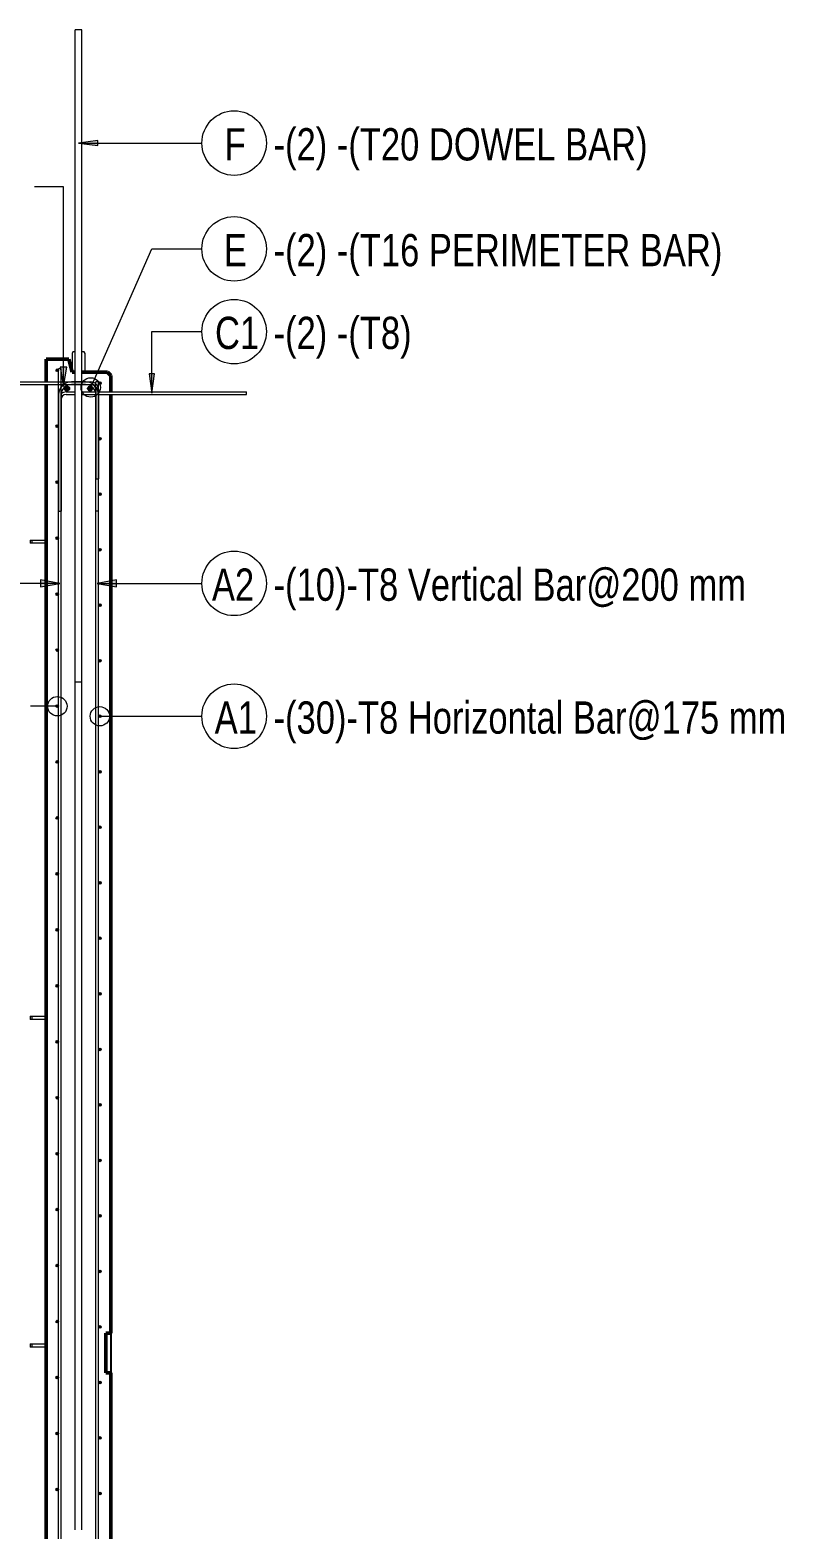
# Model space of a CAD drawing. Header units: millimetres. Extents: x 840 to 20197, y -2485 to 18696.
# Drawn here: x 9268 to 11605, y 74 to 4720 of the extents above; entities that cross this region are included whole.
import ezdxf

# ---------------------------------------------------------------- set-up
doc = ezdxf.new("R2010")
doc.units = ezdxf.units.MM
for name, color, linetype, lineweight in [('A-GENM', 13, 'Continuous', 18), ('A-WALL', 113, 'Continuous', 25), ('S-RBAR', 171, 'Continuous', 18), ('S-RBAR-IDEN', 171, 'Continuous', 9)]:
    doc.layers.add(name, color=color, linetype=linetype, lineweight=lineweight)
doc.styles.add('Nirmala UI Semilight', font='NirmalaS.ttf', dxfattribs={"width": 0.8, "height": 100})

# ---------------------------------------------------------------- blocks, each defined once
blk = doc.blocks.new('RR spread anchor face based - RR-SA-2_5-150-1726819-Elevation Right Copy 1')
at = {"layer": 'A-GENM'}
for p, q in [((17885.4, 3140), (17890.4, 3140)), ((17885.4, 3140), (17885.4, 3130)), ((17890.4, 3130), (17885.4, 3130)), ((17890.4, 3140), (17935.4, 3140)), ((17890.4, 3140), (17890.4, 3130)), ((17935.4, 3130), (17890.4, 3130))]:
    blk.add_line(p, q, dxfattribs=at)
blk = doc.blocks.new('RR spread anchor face based - RR-SA-4_0-180-1726831-Elevation Right Copy 1')
at = {"layer": 'A-GENM'}
for p, q in [((18017.9, 3722.8), (18015.4, 3717.8)), ((18015.4, 3717.8), (18015.4, 3660.2)), ((18025.4, 3722.8), (18017.9, 3722.8)), ((18052.9, 3722.8), (18045.4, 3722.8)), ((18055.4, 3717.8), (18052.9, 3722.8)), ((18055.4, 3660), (18055.4, 3717.8))]:
    blk.add_line(p, q, dxfattribs=at)
blk = doc.blocks.new('M_Rebar Tag_rfa Dimension - DOT 1_5-793931-Elevation Right Copy 1')
at = {"layer": 'S-RBAR-IDEN'}
blk.add_circle((18517.5, 2594.2), 100, dxfattribs=at)
blk = doc.blocks.new('M_Rebar Tag_rfa MARK - ARROW-794226-Elevation Right Copy 1')
at = {"layer": 'S-RBAR-IDEN'}
blk.add_circle((18517.5, 3785.6), 100, dxfattribs=at)
blk = doc.blocks.new('M_Rebar Tag_rfa MARK - DOT 1_5-794230-Elevation Right Copy 1')
at = {"layer": 'S-RBAR-IDEN'}
blk.add_circle((18517.5, 4042.1), 100, dxfattribs=at)
blk = doc.blocks.new('M_Rebar Tag_rfa Dimension - ARROW-793927-Elevation Right Copy 1')
at = {"layer": 'S-RBAR-IDEN'}
blk.add_circle((16644.2, 4003.4), 100, dxfattribs=at)

msp = doc.modelspace()

# ---------------------------------------------------------------- hatches: boundary and pattern name
at = {"layer": 'S-RBAR'}
h = msp.add_hatch(color=256, dxfattribs=at)
edge = h.paths.add_edge_path()
edge.add_arc((9352.93624, 3666), 4, 0, 360)
for points in [[(9352.93624, 3662), (9356.93624, 3666), (9352.93624, 3670), (9348.93624, 3666)], [(9484.93624, 3622), (9488.93624, 3626), (9484.93624, 3630), (9480.93624, 3626), (9481.77018, 3625.16606)], [(9385.52805, 3601.89155), (9391.05591, 3609.5), (9385.52805, 3617.10845), (9376.58378, 3614.20228), (9376.58378, 3604.79772)], [(9457.35807, 3601.89155), (9462.88593, 3609.5), (9457.35807, 3617.10845), (9448.41379, 3614.20228), (9448.41379, 3604.79772)], [(9352.93624, 3488.65517), (9356.93624, 3492.65517), (9352.93624, 3496.65517), (9348.93624, 3492.65517)], [(9484.93624, 3450.03448), (9488.93624, 3454.03448), (9484.93624, 3458.03448), (9480.93624, 3454.03448)], [(9352.93624, 3315.31034), (9356.93624, 3319.31034), (9352.93624, 3323.31034), (9348.93624, 3319.31034)], [(9484.93624, 3278.06897), (9488.93624, 3282.06897), (9484.93624, 3286.06897), (9480.93624, 3282.06897)], [(9352.93624, 3141.96552), (9356.83921, 3146.06255), (9352.93624, 3149.96552), (9348.93624, 3145.96552)], [(9484.93624, 3106.10345), (9488.93624, 3110.10345), (9484.93624, 3114.10345), (9480.93624, 3110.10345)], [(9352.93624, 2968.62069), (9356.93624, 2972.62069), (9352.93624, 2976.62069), (9348.93624, 2972.62069)], [(9484.93624, 2934.13793), (9488.93624, 2938.13793), (9484.93624, 2942.13793), (9480.93624, 2938.13793)], [(9352.93624, 2795.27586), (9356.93624, 2799.27586), (9352.93624, 2803.27586), (9348.93624, 2799.27586)], [(9484.93624, 2762.17241), (9488.93624, 2766.17241), (9484.93624, 2770.17241), (9480.93624, 2766.17241), (9484.32892, 2762.77974)], [(9352.93624, 2621.93103), (9356.93624, 2625.93103), (9352.93624, 2629.93103), (9348.93624, 2625.93103)], [(9484.93624, 2590.2069), (9488.93624, 2594.2069), (9484.93624, 2598.2069), (9480.93624, 2594.2069)], [(9352.93624, 2448.58621), (9356.93624, 2452.58621), (9352.93624, 2456.58621), (9348.93624, 2452.58621)], [(9484.93624, 2418.24138), (9488.93624, 2422.24138), (9484.93624, 2426.24138), (9480.93624, 2422.24138)], [(9352.93624, 2275.24138), (9356.93624, 2279.24138), (9352.93624, 2283.24138), (9348.93624, 2279.24138)], [(9484.93624, 2246.27586), (9488.93624, 2250.27586), (9484.93624, 2254.27586), (9480.93624, 2250.27586)], [(9352.93624, 2101.89655), (9356.93624, 2105.89655), (9352.93624, 2109.89655), (9348.93624, 2105.89655)], [(9484.93624, 2074.31034), (9488.93624, 2078.31034), (9484.93624, 2082.31034), (9480.93624, 2078.31034)], [(9352.93624, 1928.55172), (9356.93624, 1932.55172), (9352.93624, 1936.55172), (9348.93624, 1932.55172)], [(9484.93624, 1902.34483), (9488.93624, 1906.34483), (9484.93624, 1910.34483), (9480.93624, 1906.34483)], [(9352.93624, 1755.2069), (9356.93624, 1759.2069), (9352.93624, 1763.2069), (9348.93624, 1759.2069)], [(9484.93624, 1730.37931), (9488.93624, 1734.37931), (9484.93624, 1738.37931), (9480.93624, 1734.37931)], [(9352.93624, 1581.86207), (9356.93624, 1585.86207), (9352.93624, 1589.86207), (9348.93624, 1585.86207)], [(9484.93624, 1558.41379), (9488.93624, 1562.41379), (9484.93624, 1566.41379), (9480.93624, 1562.41379)], [(9352.93624, 1408.51724), (9356.93624, 1412.51724), (9352.93624, 1416.51724), (9348.93624, 1412.51724)], [(9484.93624, 1386.44828), (9488.93624, 1390.44828), (9484.93624, 1394.44828), (9480.93624, 1390.44828)], [(9352.93624, 1235.17241), (9356.93624, 1239.17241), (9352.93624, 1243.17241), (9348.93624, 1239.17241)], [(9484.93624, 1214.48276), (9488.93624, 1218.48276), (9484.93624, 1222.48276), (9480.93624, 1218.48276)], [(9352.93624, 1061.82759), (9356.93624, 1065.82759), (9352.93624, 1069.82759), (9348.93624, 1065.82759)], [(9484.93624, 1042.51724), (9488.93624, 1046.51724), (9484.93624, 1050.51724), (9480.93624, 1046.51724)], [(9352.93624, 888.48276), (9356.93624, 892.48276), (9352.93624, 896.48276), (9348.93624, 892.48276)], [(9484.93624, 870.55172), (9488.93624, 874.55172), (9484.93624, 878.55172), (9480.93624, 874.55172)], [(9352.93624, 715.13793), (9356.93624, 719.13793), (9352.93624, 723.13793), (9348.93624, 719.13793)], [(9484.93624, 698.58621), (9488.93624, 702.58621), (9484.93624, 706.58621), (9480.93624, 702.58621)], [(9352.93624, 541.7931), (9356.93624, 545.7931), (9352.93624, 549.7931), (9348.93624, 545.7931)], [(9484.93624, 526.62069), (9488.93624, 530.62069), (9484.93624, 534.62069), (9480.93624, 530.62069)], [(9352.93624, 368.44828), (9356.93624, 372.44828), (9352.93624, 376.44828), (9348.93624, 372.44828)], [(9484.93624, 354.65517), (9488.93624, 358.65517), (9484.93624, 362.65517), (9480.93624, 358.65517)], [(9352.93624, 195.10345), (9356.93624, 199.10345), (9352.93624, 203.10345), (9348.93624, 199.10345)], [(9484.93624, 182.68966), (9488.93624, 186.68966), (9484.93624, 190.68966), (9480.93624, 186.68966)]]:
    msp.add_hatch(color=256, dxfattribs=at).paths.add_polyline_path(points)
h = msp.add_hatch(color=256, dxfattribs=at)
edge = h.paths.add_edge_path()
edge.add_arc((9484.93624, 3626), 4, 0, 360)
h = msp.add_hatch(color=256, dxfattribs=at)
edge = h.paths.add_edge_path()
edge.add_arc((9383.05591, 3609.5), 8, 0, 360)
h = msp.add_hatch(color=256, dxfattribs=at)
edge = h.paths.add_edge_path()
edge.add_arc((9454.88593, 3609.5), 8, 0, 360)
h = msp.add_hatch(color=256, dxfattribs=at)
edge = h.paths.add_edge_path()
edge.add_arc((9352.93624, 3492.65517), 4, 0, 360)
h = msp.add_hatch(color=256, dxfattribs=at)
edge = h.paths.add_edge_path()
edge.add_arc((9484.93624, 3454.03448), 4, 0, 360)
h = msp.add_hatch(color=256, dxfattribs=at)
edge = h.paths.add_edge_path()
edge.add_arc((9352.93624, 3319.31034), 4, 0, 360)
h = msp.add_hatch(color=256, dxfattribs=at)
edge = h.paths.add_edge_path()
edge.add_arc((9484.93624, 3282.06897), 4, 0, 360)
h = msp.add_hatch(color=256, dxfattribs=at)
edge = h.paths.add_edge_path()
edge.add_arc((9352.93624, 3145.96552), 4, 0, 360)
h = msp.add_hatch(color=256, dxfattribs=at)
edge = h.paths.add_edge_path()
edge.add_arc((9484.93624, 3110.10345), 4, 0, 360)
h = msp.add_hatch(color=256, dxfattribs=at)
edge = h.paths.add_edge_path()
edge.add_arc((9352.93624, 2972.62069), 4, 0, 360)
h = msp.add_hatch(color=256, dxfattribs=at)
edge = h.paths.add_edge_path()
edge.add_arc((9484.93624, 2938.13793), 4, 0, 360)
h = msp.add_hatch(color=256, dxfattribs=at)
edge = h.paths.add_edge_path()
edge.add_arc((9352.93624, 2799.27586), 4, 0, 360)
h = msp.add_hatch(color=256, dxfattribs=at)
edge = h.paths.add_edge_path()
edge.add_arc((9484.93624, 2766.17241), 4, 0, 360)
h = msp.add_hatch(color=256, dxfattribs=at)
edge = h.paths.add_edge_path()
edge.add_arc((9352.93624, 2625.93103), 4, 0, 360)
h = msp.add_hatch(color=256, dxfattribs=at)
edge = h.paths.add_edge_path()
edge.add_arc((9484.93624, 2594.2069), 4, 0, 360)
h = msp.add_hatch(color=256, dxfattribs=at)
edge = h.paths.add_edge_path()
edge.add_arc((9352.93624, 2452.58621), 4, 0, 360)
h = msp.add_hatch(color=256, dxfattribs=at)
edge = h.paths.add_edge_path()
edge.add_arc((9484.93624, 2422.24138), 4, 0, 360)
h = msp.add_hatch(color=256, dxfattribs=at)
edge = h.paths.add_edge_path()
edge.add_arc((9352.93624, 2279.24138), 4, 0, 360)
h = msp.add_hatch(color=256, dxfattribs=at)
edge = h.paths.add_edge_path()
edge.add_arc((9484.93624, 2250.27586), 4, 0, 360)
h = msp.add_hatch(color=256, dxfattribs=at)
edge = h.paths.add_edge_path()
edge.add_arc((9352.93624, 2105.89655), 4, 0, 360)
h = msp.add_hatch(color=256, dxfattribs=at)
edge = h.paths.add_edge_path()
edge.add_arc((9484.93624, 2078.31034), 4, 0, 360)
h = msp.add_hatch(color=256, dxfattribs=at)
edge = h.paths.add_edge_path()
edge.add_arc((9352.93624, 1932.55172), 4, 0, 360)
h = msp.add_hatch(color=256, dxfattribs=at)
edge = h.paths.add_edge_path()
edge.add_arc((9484.93624, 1906.34483), 4, 0, 360)
h = msp.add_hatch(color=256, dxfattribs=at)
edge = h.paths.add_edge_path()
edge.add_arc((9352.93624, 1759.2069), 4, 0, 360)
h = msp.add_hatch(color=256, dxfattribs=at)
edge = h.paths.add_edge_path()
edge.add_arc((9484.93624, 1734.37931), 4, 0, 360)
h = msp.add_hatch(color=256, dxfattribs=at)
edge = h.paths.add_edge_path()
edge.add_arc((9352.93624, 1585.86207), 4, 0, 360)
h = msp.add_hatch(color=256, dxfattribs=at)
edge = h.paths.add_edge_path()
edge.add_arc((9484.93624, 1562.41379), 4, 0, 360)
h = msp.add_hatch(color=256, dxfattribs=at)
edge = h.paths.add_edge_path()
edge.add_arc((9352.93624, 1412.51724), 4, 0, 360)
h = msp.add_hatch(color=256, dxfattribs=at)
edge = h.paths.add_edge_path()
edge.add_arc((9484.93624, 1390.44828), 4, 0, 360)
h = msp.add_hatch(color=256, dxfattribs=at)
edge = h.paths.add_edge_path()
edge.add_arc((9352.93624, 1239.17241), 4, 0, 360)
h = msp.add_hatch(color=256, dxfattribs=at)
edge = h.paths.add_edge_path()
edge.add_arc((9484.93624, 1218.48276), 4, 0, 360)
h = msp.add_hatch(color=256, dxfattribs=at)
edge = h.paths.add_edge_path()
edge.add_arc((9352.93624, 1065.82759), 4, 0, 360)
h = msp.add_hatch(color=256, dxfattribs=at)
edge = h.paths.add_edge_path()
edge.add_arc((9484.93624, 1046.51724), 4, 0, 360)
h = msp.add_hatch(color=256, dxfattribs=at)
edge = h.paths.add_edge_path()
edge.add_arc((9352.93624, 892.48276), 4, 0, 360)
h = msp.add_hatch(color=256, dxfattribs=at)
edge = h.paths.add_edge_path()
edge.add_arc((9484.93624, 874.55172), 4, 0, 360)
h = msp.add_hatch(color=256, dxfattribs=at)
edge = h.paths.add_edge_path()
edge.add_arc((9352.93624, 719.13793), 4, 0, 360)
h = msp.add_hatch(color=256, dxfattribs=at)
edge = h.paths.add_edge_path()
edge.add_arc((9484.93624, 702.58621), 4, 0, 360)
h = msp.add_hatch(color=256, dxfattribs=at)
edge = h.paths.add_edge_path()
edge.add_arc((9352.93624, 545.7931), 4, 0, 360)
h = msp.add_hatch(color=256, dxfattribs=at)
edge = h.paths.add_edge_path()
edge.add_arc((9484.93624, 530.62069), 4, 0, 360)
h = msp.add_hatch(color=256, dxfattribs=at)
edge = h.paths.add_edge_path()
edge.add_arc((9352.93624, 372.44828), 4, 0, 360)
h = msp.add_hatch(color=256, dxfattribs=at)
edge = h.paths.add_edge_path()
edge.add_arc((9484.93624, 358.65517), 4, 0, 360)
h = msp.add_hatch(color=256, dxfattribs=at)
edge = h.paths.add_edge_path()
edge.add_arc((9352.93624, 199.10345), 4, 0, 360)
h = msp.add_hatch(color=256, dxfattribs=at)
edge = h.paths.add_edge_path()
edge.add_arc((9484.93624, 186.68966), 4, 0, 360)
at = {"layer": 'S-RBAR-IDEN'}
for points in [[(9418.93624, 4369.82295), (9478.93624, 4361.9238), (9478.93624, 4377.7221)], [(9372.10614, 3615.80627), (9382.68576, 3675.80627), (9361.52652, 3675.80627)], [(9646.05297, 3595), (9653.95212, 3655), (9638.15382, 3655)], [(9360.93624, 3005.83899), (9300.93624, 3016.41861), (9300.93624, 2995.25937)], [(9476.93624, 3005.83899), (9536.93624, 2995.25937), (9536.93624, 3016.41861)]]:
    msp.add_hatch(color=256, dxfattribs=at).paths.add_polyline_path(points)

# ---------------------------------------------------------------- linework, layer by layer
at = {"layer": 'A-WALL', "lineweight": 50}
for p, q in [((9388.93396, 3700), (9318.93624, 3700)), ((9318.93624, 3700), (9318.93624, 3630)), ((9398.93396, 3660), (9388.93396, 3700)), ((9408.93624, 3660), (9398.93396, 3660)), ((9508.93624, 3660), (9428.93624, 3660)), ((9518.93624, 3650), (9508.93624, 3660)), ((9518.93624, 3599), (9518.93624, 3650)), ((9318.93624, 3622), (9318.93624, -1395)), ((9518.93624, 682.95999), (9518.93624, 3591)), ((9503.93624, 560.54104), (9503.93624, 682.95999)), ((9503.93624, 682.95999), (9518.93624, 682.95999)), ((9518.93624, 560.54104), (9503.93624, 560.54104)), ((9518.93624, -274.56426), (9518.93624, 560.54104))]:
    msp.add_line(p, q, dxfattribs=at)
at = {"layer": 'A-WALL'}
msp.add_line((9518.93624, 682.95999), (9518.93624, 560.54104), dxfattribs=at)
at = {"layer": 'S-RBAR'}
for p, q in [((9428.93624, 4720), (9408.93624, 4720)), ((9408.93624, 2700), (9408.93624, 4720)), ((9428.93624, 2700), (9428.93624, 4720)), ((8898.93624, 3630), (9456.63915, 3630)), ((9352.93624, 3670), (9348.93624, 3666)), ((9348.93624, 3666), (9352.93624, 3662)), ((9356.93624, 3666), (9352.93624, 3670)), ((9352.93624, 3662), (9356.93624, 3666)), ((9364.93624, 3670), (9356.93624, 3670)), ((9356.93624, -1365), (9356.93624, 3670)), ((9364.93624, -1365), (9364.93624, 3670)), ((9440.93624, 3630), (9396.93624, 3630)), ((9480.93624, 3630), (9472.93624, 3630)), ((9472.93624, -1365), (9472.93624, 3630)), ((9480.93624, -1365), (9480.93624, 3630)), ((9484.93624, 3630), (9480.93624, 3626)), ((9480.93624, 3626), (9481.77018, 3625.16606)), ((9481.77018, 3625.16606), (9484.93624, 3622)), ((9488.93624, 3626), (9484.93624, 3630)), ((9484.93624, 3622), (9488.93624, 3626)), ((8898.93624, 3622), (9456.63915, 3622)), ((9356.93624, 3590), (9356.93624, 3230)), ((9364.93624, 3590), (9364.93624, 3230)), ((9385.52805, 3617.10845), (9376.58378, 3614.20228)), ((9376.58378, 3614.20228), (9376.58378, 3604.79772)), ((9376.58378, 3604.79772), (9385.52805, 3601.89155)), ((9380.93624, 3599), (9408.93624, 3599)), ((9380.93624, 3591), (9408.93624, 3591)), ((9391.05591, 3609.5), (9385.52805, 3617.10845)), ((9385.52805, 3601.89155), (9391.05591, 3609.5)), ((9440.93624, 3622), (9396.93624, 3622)), ((9428.93624, 3599), (9471.54855, 3599)), ((9428.93624, 3591), (9472.63915, 3591)), ((9457.35807, 3617.10845), (9448.41379, 3614.20228)), ((9448.41379, 3614.20228), (9448.41379, 3604.79772)), ((9448.41379, 3604.79772), (9457.35807, 3601.89155)), ((9462.88593, 3609.5), (9457.35807, 3617.10845)), ((9457.35807, 3601.89155), (9462.88593, 3609.5)), ((9472.63915, 3606), (9472.63915, 3330)), ((9472.93624, 3230), (9472.93624, 3590)), ((9480.63915, 3606), (9480.63915, 3330)), ((9480.93624, 3599), (9938.93624, 3599)), ((9480.93624, 3591), (9938.93624, 3591)), ((9480.93624, 3230), (9480.93624, 3590)), ((9938.93624, 3591), (9938.93624, 3599)), ((9352.93624, 3496.65517), (9348.93624, 3492.65517)), ((9348.93624, 3492.65517), (9352.93624, 3488.65517)), ((9356.93624, 3492.65517), (9352.93624, 3496.65517)), ((9352.93624, 3488.65517), (9356.93624, 3492.65517)), ((9484.93624, 3458.03448), (9480.93624, 3454.03448)), ((9480.93624, 3454.03448), (9484.93624, 3450.03448)), ((9488.93624, 3454.03448), (9484.93624, 3458.03448)), ((9484.93624, 3450.03448), (9488.93624, 3454.03448)), ((9352.93624, 3323.31034), (9348.93624, 3319.31034)), ((9348.93624, 3319.31034), (9352.93624, 3315.31034)), ((9356.93624, 3319.31034), (9352.93624, 3323.31034)), ((9352.93624, 3315.31034), (9356.93624, 3319.31034)), ((9472.63915, 3330), (9480.63915, 3330)), ((9484.93624, 3286.06897), (9480.93624, 3282.06897)), ((9480.93624, 3282.06897), (9484.93624, 3278.06897)), ((9488.93624, 3282.06897), (9484.93624, 3286.06897)), ((9484.93624, 3278.06897), (9488.93624, 3282.06897)), ((9356.93624, 3230), (9364.93624, 3230)), ((9480.93624, 3230), (9472.93624, 3230)), ((9352.93624, 3149.96552), (9348.93624, 3145.96552)), ((9348.93624, 3145.96552), (9352.93624, 3141.96552)), ((9356.83921, 3146.06255), (9352.93624, 3149.96552)), ((9352.93624, 3141.96552), (9356.83921, 3146.06255)), ((9484.93624, 3114.10345), (9480.93624, 3110.10345)), ((9488.93624, 3110.10345), (9484.93624, 3114.10345)), ((9480.93624, 3110.10345), (9484.93624, 3106.10345)), ((9484.93624, 3106.10345), (9488.93624, 3110.10345)), ((9352.93624, 2976.62069), (9348.93624, 2972.62069)), ((9356.93624, 2972.62069), (9352.93624, 2976.62069)), ((9348.93624, 2972.62069), (9352.93624, 2968.62069)), ((9352.93624, 2968.62069), (9356.93624, 2972.62069)), ((9484.93624, 2942.13793), (9480.93624, 2938.13793)), ((9480.93624, 2938.13793), (9484.93624, 2934.13793)), ((9488.93624, 2938.13793), (9484.93624, 2942.13793)), ((9484.93624, 2934.13793), (9488.93624, 2938.13793)), ((9352.93624, 2803.27586), (9348.93624, 2799.27586)), ((9348.93624, 2799.27586), (9352.93624, 2795.27586)), ((9356.93624, 2799.27586), (9352.93624, 2803.27586)), ((9352.93624, 2795.27586), (9356.93624, 2799.27586)), ((9484.93624, 2770.17241), (9480.93624, 2766.17241)), ((9480.93624, 2766.17241), (9484.32892, 2762.77974)), ((9484.32892, 2762.77974), (9484.93624, 2762.17241)), ((9488.93624, 2766.17241), (9484.93624, 2770.17241)), ((9484.93624, 2762.17241), (9488.93624, 2766.17241)), ((9428.93624, 2700), (9408.93624, 2700)), ((9408.93624, 73.54951), (9408.93624, 2700)), ((9428.93624, 73.54951), (9428.93624, 2700)), ((9352.93624, 2629.93103), (9348.93624, 2625.93103)), ((9348.93624, 2625.93103), (9352.93624, 2621.93103)), ((9356.93624, 2625.93103), (9352.93624, 2629.93103)), ((9352.93624, 2621.93103), (9356.93624, 2625.93103)), ((9484.93624, 2598.2069), (9480.93624, 2594.2069)), ((9480.93624, 2594.2069), (9484.93624, 2590.2069)), ((9488.93624, 2594.2069), (9484.93624, 2598.2069)), ((9484.93624, 2590.2069), (9488.93624, 2594.2069)), ((9352.93624, 2456.58621), (9348.93624, 2452.58621)), ((9348.93624, 2452.58621), (9352.93624, 2448.58621)), ((9356.93624, 2452.58621), (9352.93624, 2456.58621)), ((9352.93624, 2448.58621), (9356.93624, 2452.58621)), ((9484.93624, 2426.24138), (9480.93624, 2422.24138)), ((9480.93624, 2422.24138), (9484.93624, 2418.24138)), ((9488.93624, 2422.24138), (9484.93624, 2426.24138)), ((9484.93624, 2418.24138), (9488.93624, 2422.24138)), ((9352.93624, 2283.24138), (9348.93624, 2279.24138)), ((9348.93624, 2279.24138), (9352.93624, 2275.24138)), ((9356.93624, 2279.24138), (9352.93624, 2283.24138)), ((9352.93624, 2275.24138), (9356.93624, 2279.24138)), ((9484.93624, 2254.27586), (9480.93624, 2250.27586)), ((9480.93624, 2250.27586), (9484.93624, 2246.27586)), ((9488.93624, 2250.27586), (9484.93624, 2254.27586)), ((9484.93624, 2246.27586), (9488.93624, 2250.27586)), ((9352.93624, 2109.89655), (9348.93624, 2105.89655)), ((9348.93624, 2105.89655), (9352.93624, 2101.89655)), ((9356.93624, 2105.89655), (9352.93624, 2109.89655)), ((9352.93624, 2101.89655), (9356.93624, 2105.89655)), ((9484.93624, 2082.31034), (9480.93624, 2078.31034)), ((9480.93624, 2078.31034), (9484.93624, 2074.31034)), ((9488.93624, 2078.31034), (9484.93624, 2082.31034)), ((9484.93624, 2074.31034), (9488.93624, 2078.31034)), ((9352.93624, 1936.55172), (9348.93624, 1932.55172)), ((9348.93624, 1932.55172), (9352.93624, 1928.55172)), ((9356.93624, 1932.55172), (9352.93624, 1936.55172)), ((9352.93624, 1928.55172), (9356.93624, 1932.55172)), ((9484.93624, 1910.34483), (9480.93624, 1906.34483)), ((9480.93624, 1906.34483), (9484.93624, 1902.34483)), ((9488.93624, 1906.34483), (9484.93624, 1910.34483)), ((9484.93624, 1902.34483), (9488.93624, 1906.34483)), ((9352.93624, 1763.2069), (9348.93624, 1759.2069)), ((9348.93624, 1759.2069), (9352.93624, 1755.2069)), ((9356.93624, 1759.2069), (9352.93624, 1763.2069)), ((9352.93624, 1755.2069), (9356.93624, 1759.2069)), ((9484.93624, 1738.37931), (9480.93624, 1734.37931)), ((9480.93624, 1734.37931), (9484.93624, 1730.37931)), ((9488.93624, 1734.37931), (9484.93624, 1738.37931)), ((9484.93624, 1730.37931), (9488.93624, 1734.37931)), ((9352.93624, 1589.86207), (9348.93624, 1585.86207)), ((9348.93624, 1585.86207), (9352.93624, 1581.86207)), ((9356.93624, 1585.86207), (9352.93624, 1589.86207)), ((9352.93624, 1581.86207), (9356.93624, 1585.86207)), ((9484.93624, 1566.41379), (9480.93624, 1562.41379)), ((9480.93624, 1562.41379), (9484.93624, 1558.41379)), ((9488.93624, 1562.41379), (9484.93624, 1566.41379)), ((9484.93624, 1558.41379), (9488.93624, 1562.41379)), ((9352.93624, 1416.51724), (9348.93624, 1412.51724)), ((9348.93624, 1412.51724), (9352.93624, 1408.51724)), ((9356.93624, 1412.51724), (9352.93624, 1416.51724)), ((9352.93624, 1408.51724), (9356.93624, 1412.51724)), ((9484.93624, 1394.44828), (9480.93624, 1390.44828)), ((9488.93624, 1390.44828), (9484.93624, 1394.44828)), ((9480.93624, 1390.44828), (9484.93624, 1386.44828)), ((9484.93624, 1386.44828), (9488.93624, 1390.44828)), ((9352.93624, 1243.17241), (9348.93624, 1239.17241)), ((9348.93624, 1239.17241), (9352.93624, 1235.17241)), ((9356.93624, 1239.17241), (9352.93624, 1243.17241)), ((9352.93624, 1235.17241), (9356.93624, 1239.17241)), ((9484.93624, 1222.48276), (9480.93624, 1218.48276)), ((9480.93624, 1218.48276), (9484.93624, 1214.48276)), ((9488.93624, 1218.48276), (9484.93624, 1222.48276)), ((9484.93624, 1214.48276), (9488.93624, 1218.48276)), ((9352.93624, 1069.82759), (9348.93624, 1065.82759)), ((9356.93624, 1065.82759), (9352.93624, 1069.82759)), ((9348.93624, 1065.82759), (9352.93624, 1061.82759)), ((9352.93624, 1061.82759), (9356.93624, 1065.82759)), ((9484.93624, 1050.51724), (9480.93624, 1046.51724)), ((9480.93624, 1046.51724), (9484.93624, 1042.51724)), ((9488.93624, 1046.51724), (9484.93624, 1050.51724)), ((9484.93624, 1042.51724), (9488.93624, 1046.51724)), ((9352.93624, 896.48276), (9348.93624, 892.48276)), ((9348.93624, 892.48276), (9352.93624, 888.48276)), ((9356.93624, 892.48276), (9352.93624, 896.48276)), ((9352.93624, 888.48276), (9356.93624, 892.48276)), ((9484.93624, 878.55172), (9480.93624, 874.55172)), ((9480.93624, 874.55172), (9484.93624, 870.55172)), ((9488.93624, 874.55172), (9484.93624, 878.55172)), ((9484.93624, 870.55172), (9488.93624, 874.55172)), ((9352.93624, 723.13793), (9348.93624, 719.13793)), ((9348.93624, 719.13793), (9352.93624, 715.13793)), ((9356.93624, 719.13793), (9352.93624, 723.13793)), ((9352.93624, 715.13793), (9356.93624, 719.13793)), ((9484.93624, 706.58621), (9480.93624, 702.58621)), ((9480.93624, 702.58621), (9484.93624, 698.58621)), ((9488.93624, 702.58621), (9484.93624, 706.58621)), ((9484.93624, 698.58621), (9488.93624, 702.58621)), ((9352.93624, 549.7931), (9348.93624, 545.7931)), ((9348.93624, 545.7931), (9352.93624, 541.7931)), ((9356.93624, 545.7931), (9352.93624, 549.7931)), ((9352.93624, 541.7931), (9356.93624, 545.7931)), ((9484.93624, 534.62069), (9480.93624, 530.62069)), ((9480.93624, 530.62069), (9484.93624, 526.62069)), ((9488.93624, 530.62069), (9484.93624, 534.62069)), ((9484.93624, 526.62069), (9488.93624, 530.62069)), ((9352.93624, 376.44828), (9348.93624, 372.44828)), ((9348.93624, 372.44828), (9352.93624, 368.44828)), ((9356.93624, 372.44828), (9352.93624, 376.44828)), ((9352.93624, 368.44828), (9356.93624, 372.44828)), ((9484.93624, 362.65517), (9480.93624, 358.65517)), ((9480.93624, 358.65517), (9484.93624, 354.65517)), ((9488.93624, 358.65517), (9484.93624, 362.65517)), ((9484.93624, 354.65517), (9488.93624, 358.65517)), ((9352.93624, 203.10345), (9348.93624, 199.10345)), ((9348.93624, 199.10345), (9352.93624, 195.10345)), ((9356.93624, 199.10345), (9352.93624, 203.10345)), ((9352.93624, 195.10345), (9356.93624, 199.10345)), ((9484.93624, 190.68966), (9480.93624, 186.68966)), ((9480.93624, 186.68966), (9484.93624, 182.68966)), ((9488.93624, 186.68966), (9484.93624, 190.68966)), ((9484.93624, 182.68966), (9488.93624, 186.68966))]:
    msp.add_line(p, q, dxfattribs=at)
for centre, radius in [((9352.93624, 3666), 4), ((9484.93624, 3626), 4), ((9383.05591, 3609.5), 8), ((9454.88593, 3609.5), 8), ((9352.93624, 3492.65517), 4), ((9484.93624, 3454.03448), 4), ((9352.93624, 3319.31034), 4), ((9484.93624, 3282.06897), 4), ((9352.93624, 3145.96552), 4), ((9484.93624, 3110.10345), 4), ((9352.93624, 2972.62069), 4), ((9484.93624, 2938.13793), 4), ((9352.93624, 2799.27586), 4), ((9484.93624, 2766.17241), 4), ((9352.93624, 2625.93103), 4), ((9484.93624, 2594.2069), 4), ((9352.93624, 2452.58621), 4), ((9484.93624, 2422.24138), 4), ((9352.93624, 2279.24138), 4), ((9484.93624, 2250.27586), 4), ((9352.93624, 2105.89655), 4), ((9484.93624, 2078.31034), 4), ((9352.93624, 1932.55172), 4), ((9484.93624, 1906.34483), 4), ((9352.93624, 1759.2069), 4), ((9484.93624, 1734.37931), 4), ((9352.93624, 1585.86207), 4), ((9484.93624, 1562.41379), 4), ((9352.93624, 1412.51724), 4), ((9484.93624, 1390.44828), 4), ((9352.93624, 1239.17241), 4), ((9484.93624, 1218.48276), 4), ((9352.93624, 1065.82759), 4), ((9484.93624, 1046.51724), 4), ((9352.93624, 892.48276), 4), ((9484.93624, 874.55172), 4), ((9352.93624, 719.13793), 4), ((9484.93624, 702.58621), 4), ((9352.93624, 545.7931), 4), ((9484.93624, 530.62069), 4), ((9352.93624, 372.44828), 4), ((9484.93624, 358.65517), 4), ((9352.93624, 199.10345), 4), ((9484.93624, 186.68966), 4)]:
    msp.add_circle(centre, radius, dxfattribs=at)
for centre, radius, start, end in [((9396.93624, 3590), 40, 90, 180), ((9440.93624, 3590), 40, 0, 90), ((9456.63915, 3606), 24, 0, 90), ((9396.93624, 3590), 32, 90, 180), ((9380.93624, 3575), 16, 90, 180), ((9380.93624, 3575), 24, 90, 130.87106264), ((9440.93624, 3590), 32, 360, 90), ((9456.63915, 3606), 16, 0, 90)]:
    msp.add_arc(centre, radius, start, end, dxfattribs=at)
at = {"layer": 'S-RBAR-IDEN'}
for p, q in [((9478.93624, 4377.7221), (9418.93624, 4369.82295)), ((9418.93624, 4369.82295), (9478.93624, 4361.9238)), ((9418.93624, 4369.82295), (9801.00871, 4369.82295)), ((9478.93624, 4361.9238), (9478.93624, 4377.7221)), ((9372.10614, 4233.96701), (9282.38453, 4233.96701)), ((9372.10614, 3615.80627), (9372.10614, 4233.96701)), ((9456.672, 3612.87503), (9646.05297, 4042.0996)), ((9646.05297, 4042.0996), (9801.00871, 4042.0996)), ((9646.05297, 3785.64259), (9801.00871, 3785.64259)), ((9646.05297, 3595), (9646.05297, 3785.64259)), ((9382.68576, 3675.80627), (9361.52652, 3675.80627)), ((9361.52652, 3675.80627), (9372.10614, 3615.80627)), ((9372.10614, 3615.80627), (9382.68576, 3675.80627)), ((9653.95212, 3655), (9638.15382, 3655)), ((9638.15382, 3655), (9646.05297, 3595)), ((9646.05297, 3595), (9653.95212, 3655)), ((9360.93624, 3005.83899), (9087.93552, 3005.83899)), ((9360.93624, 3005.83899), (9300.93624, 3016.41861)), ((9300.93624, 3016.41861), (9300.93624, 2995.25937)), ((9300.93624, 2995.25937), (9360.93624, 3005.83899)), ((9536.93624, 3016.41861), (9476.93624, 3005.83899)), ((9476.93624, 3005.83899), (9536.93624, 2995.25937)), ((9476.93624, 3005.83899), (9801.00871, 3005.83899)), ((9536.93624, 2995.25937), (9536.93624, 3016.41861)), ((9353.24522, 2625.20741), (9270.01552, 2625.20741)), ((9485.06539, 2594.17003), (9801.00871, 2594.17003))]:
    msp.add_line(p, q, dxfattribs=at)
for centre in [(9456.672, 3612.87503), (9353.24522, 2625.20741), (9485.06539, 2594.17003)]:
    msp.add_circle(centre, 30, dxfattribs=at)

# ---------------------------------------------------------------- block references
at = {"layer": 'A-GENM'}
for name, p in [('RR spread anchor face based - RR-SA-4_0-180-1726831-Elevation Right Copy 1', (-8616.49426, 0)), ('RR spread anchor face based - RR-SA-2_5-150-1726819-Elevation Right Copy 1', (-8616.49426, 0)), ('RR spread anchor face based - RR-SA-2_5-150-1726819-Elevation Right Copy 1', (-8616.49426, -1475)), ('RR spread anchor face based - RR-SA-2_5-150-1726819-Elevation Right Copy 1', (-8616.49426, -2490.1))]:
    msp.add_blockref(name, p, dxfattribs=at)
at = {"layer": 'S-RBAR-IDEN'}
for name, p in [('M_Rebar Tag_rfa MARK - ARROW-794226-Elevation Right Copy 1', (-8616.49426, 584.18036)), ('M_Rebar Tag_rfa MARK - DOT 1_5-794230-Elevation Right Copy 1', (-8616.49426, 0)), ('M_Rebar Tag_rfa MARK - ARROW-794226-Elevation Right Copy 1', (-8616.49426, 0)), ('M_Rebar Tag_rfa Dimension - ARROW-793927-Elevation Right Copy 1', (-6743.17874, -997.57607)), ('M_Rebar Tag_rfa Dimension - DOT 1_5-793931-Elevation Right Copy 1', (-8616.49426, 0))]:
    msp.add_blockref(name, p, dxfattribs=at)

# ---------------------------------------------------------------- texts
at = {"layer": 'S-RBAR-IDEN', "char_height": 100, "attachment_point": 1, "style": 'Nirmala UI Semilight'}
for s, insert, width in [('F', (9871.43954, 4415.90485), 64.135), ('-(2) -(T20 DOWEL BAR)', (10023.22005, 4415.90485), 1357.0966), ('-(2) -(T16 PERIMETER BAR)', (10023.22005, 4088.1815), 1546.9362), ('E', (9869.35954, 4088.1815), 69.2658), ('C1', (9841.83954, 3831.72449), 135.9662), ('-(2) -(T8)', (10023.22005, 3831.72449), 513.08), ('A2', (9832.23954, 3051.92089), 159.0548), ('-(10)-T8 Vertical Bar@200 mm', (10023.22005, 3051.92089), 1764.9952), ('A1', (9840.71954, 2640.25193), 138.5316), ('-(30)-T8 Horizontal Bar@175 mm', (10023.22005, 2640.25193), 1934.3116)]:
    msp.add_mtext(s, dxfattribs=dict(at, insert=insert, width=width))

doc.saveas('drawing.dxf')
